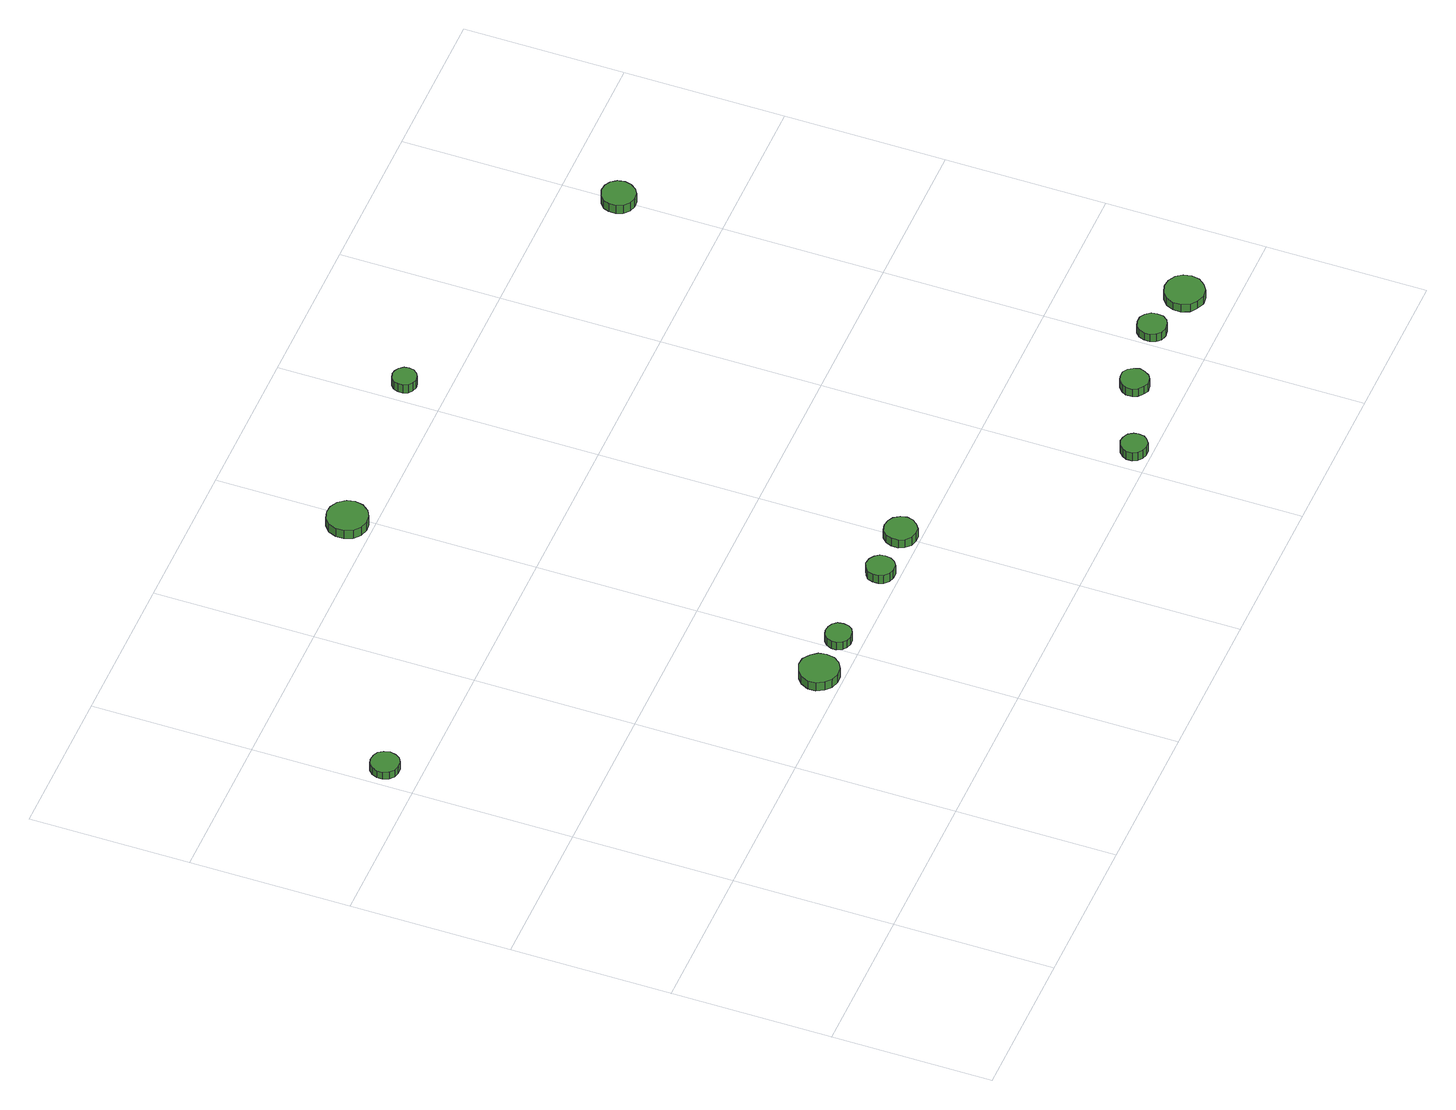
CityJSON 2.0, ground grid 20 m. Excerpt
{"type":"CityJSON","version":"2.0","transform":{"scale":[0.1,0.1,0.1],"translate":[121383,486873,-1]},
"CityObjects":{
"tree1":{"type":"SolitaryVegetationObject","attributes":{"function":"something"},"geometry":[{"type":"MultiSurface","lod":"1","boundaries":[[[0,1,2,3,4,5,6,7,8,9,10,11,12,13,14]],[[15,16,17,18,19,20,21,22,23,24,25,26,27,28,29]],[[0,29,28,1]],[[1,28,27,2]],[[2,27,26,3]],[[3,26,25,4]],[[4,25,24,5]],[[5,24,23,6]],[[6,23,22,7]],[[7,22,21,8]],[[8,21,20,9]],[[9,20,19,10]],[[10,19,18,11]],[[11,18,17,12]],[[12,17,16,13]],[[13,16,15,14]],[[14,15,29,0]]]}]},
"tree2":{"type":"SolitaryVegetationObject","attributes":{"function":"something"},"geometry":[{"type":"MultiSurface","lod":"1","boundaries":[[[30,31,32,33,34,35,36,37,38,39,40,41,42,43,44]],[[45,46,47,48,49,50,51,52,53,54,55,56,57,58,59]],[[30,59,58,31]],[[31,58,57,32]],[[32,57,56,33]],[[33,56,55,34]],[[34,55,54,35]],[[35,54,53,36]],[[36,53,52,37]],[[37,52,51,38]],[[38,51,50,39]],[[39,50,49,40]],[[40,49,48,41]],[[41,48,47,42]],[[42,47,46,43]],[[43,46,45,44]],[[44,45,59,30]]]}]},
"tree3":{"type":"SolitaryVegetationObject","attributes":{"function":"something"},"geometry":[{"type":"MultiSurface","lod":"1","boundaries":[[[60,61,62,63,64,65,66,67,68,69,70,71,72,73,74]],[[75,76,77,78,79,80,81,82,83,84,85,86,87,88,89]],[[60,89,88,61]],[[61,88,87,62]],[[62,87,86,63]],[[63,86,85,64]],[[64,85,84,65]],[[65,84,83,66]],[[66,83,82,67]],[[67,82,81,68]],[[68,81,80,69]],[[69,80,79,70]],[[70,79,78,71]],[[71,78,77,72]],[[72,77,76,73]],[[73,76,75,74]],[[74,75,89,60]]]}]},
"tree4":{"type":"SolitaryVegetationObject","attributes":{"function":"something"},"geometry":[{"type":"MultiSurface","lod":"1","boundaries":[[[90,91,92,93,94,95,96,97,98,99,100,101,102,103,104]],[[105,106,107,108,109,110,111,112,113,114,115,116,117,118,119]],[[90,119,118,91]],[[91,118,117,92]],[[92,117,116,93]],[[93,116,115,94]],[[94,115,114,95]],[[95,114,113,96]],[[96,113,112,97]],[[97,112,111,98]],[[98,111,110,99]],[[99,110,109,100]],[[100,109,108,101]],[[101,108,107,102]],[[102,107,106,103]],[[103,106,105,104]],[[104,105,119,90]]]}]},
"tree5":{"type":"SolitaryVegetationObject","attributes":{"function":"something"},"geometry":[{"type":"MultiSurface","lod":"1","boundaries":[[[120,121,122,123,124,125,126,127,128,129,130,131,132,133,134]],[[135,136,137,138,139,140,141,142,143,144,145,146,147,148,149]],[[120,149,148,121]],[[121,148,147,122]],[[122,147,146,123]],[[123,146,145,124]],[[124,145,144,125]],[[125,144,143,126]],[[126,143,142,127]],[[127,142,141,128]],[[128,141,140,129]],[[129,140,139,130]],[[130,139,138,131]],[[131,138,137,132]],[[132,137,136,133]],[[133,136,135,134]],[[134,135,149,120]]]}]},
"tree6":{"type":"SolitaryVegetationObject","attributes":{"function":"something"},"geometry":[{"type":"MultiSurface","lod":"1","boundaries":[[[150,151,152,153,154,155,156,157,158,159,160,161,162,163,164]],[[165,166,167,168,169,170,171,172,173,174,175,176,177,178,179]],[[150,179,178,151]],[[151,178,177,152]],[[152,177,176,153]],[[153,176,175,154]],[[154,175,174,155]],[[155,174,173,156]],[[156,173,172,157]],[[157,172,171,158]],[[158,171,170,159]],[[159,170,169,160]],[[160,169,168,161]],[[161,168,167,162]],[[162,167,166,163]],[[163,166,165,164]],[[164,165,179,150]]]}]},
"tree7":{"type":"SolitaryVegetationObject","attributes":{"function":"something"},"geometry":[{"type":"MultiSurface","lod":"1","boundaries":[[[180,181,182,183,184,185,186,187,188,189,190,191,192,193,194]],[[195,196,197,198,199,200,201,202,203,204,205,206,207,208,209]],[[180,209,208,181]],[[181,208,207,182]],[[182,207,206,183]],[[183,206,205,184]],[[184,205,204,185]],[[185,204,203,186]],[[186,203,202,187]],[[187,202,201,188]],[[188,201,200,189]],[[189,200,199,190]],[[190,199,198,191]],[[191,198,197,192]],[[192,197,196,193]],[[193,196,195,194]],[[194,195,209,180]]]}]},
"tree8":{"type":"SolitaryVegetationObject","attributes":{"function":"something"},"geometry":[{"type":"MultiSurface","lod":"1","boundaries":[[[210,211,212,213,214,215,216,217,218,219,220,221,222,223,224]],[[225,226,227,228,229,230,231,232,233,234,235,236,237,238,239]],[[210,239,238,211]],[[211,238,237,212]],[[212,237,236,213]],[[213,236,235,214]],[[214,235,234,215]],[[215,234,233,216]],[[216,233,232,217]],[[217,232,231,218]],[[218,231,230,219]],[[219,230,229,220]],[[220,229,228,221]],[[221,228,227,222]],[[222,227,226,223]],[[223,226,225,224]],[[224,225,239,210]]]}]},
"tree9":{"type":"SolitaryVegetationObject","attributes":{"function":"something"},"geometry":[{"type":"MultiSurface","lod":"1","boundaries":[[[240,241,242,243,244,245,246,247,248,249,250,251,252,253,254]],[[255,256,257,258,259,260,261,262,263,264,265,266,267,268,269]],[[240,269,268,241]],[[241,268,267,242]],[[242,267,266,243]],[[243,266,265,244]],[[244,265,264,245]],[[245,264,263,246]],[[246,263,262,247]],[[247,262,261,248]],[[248,261,260,249]],[[249,260,259,250]],[[250,259,258,251]],[[251,258,257,252]],[[252,257,256,253]],[[253,256,255,254]],[[254,255,269,240]]]}]},
"tree10":{"type":"SolitaryVegetationObject","attributes":{"function":"something"},"geometry":[{"type":"MultiSurface","lod":"1","boundaries":[[[270,271,272,273,274,275,276,277,278,279,280,281,282,283,284]],[[285,286,287,288,289,290,291,292,293,294,295,296,297,298,299]],[[270,299,298,271]],[[271,298,297,272]],[[272,297,296,273]],[[273,296,295,274]],[[274,295,294,275]],[[275,294,293,276]],[[276,293,292,277]],[[277,292,291,278]],[[278,291,290,279]],[[279,290,289,280]],[[280,289,288,281]],[[281,288,287,282]],[[282,287,286,283]],[[283,286,285,284]],[[284,285,299,270]]]}]},
"tree11":{"type":"SolitaryVegetationObject","attributes":{"function":"something"},"geometry":[{"type":"MultiSurface","lod":"1","boundaries":[[[300,301,302,303,304,305,306,307,308,309,310,311,312,313,314]],[[315,316,317,318,319,320,321,322,323,324,325,326,327,328,329]],[[300,329,328,301]],[[301,328,327,302]],[[302,327,326,303]],[[303,326,325,304]],[[304,325,324,305]],[[305,324,323,306]],[[306,323,322,307]],[[307,322,321,308]],[[308,321,320,309]],[[309,320,319,310]],[[310,319,318,311]],[[311,318,317,312]],[[312,317,316,313]],[[313,316,315,314]],[[314,315,329,300]]]}]},
"tree12":{"type":"SolitaryVegetationObject","attributes":{"function":"something"},"geometry":[{"type":"MultiSurface","lod":"1","boundaries":[[[330,331,332,333,334,335,336,337,338,339,340,341,342,343,344]],[[345,346,347,348,349,350,351,352,353,354,355,356,357,358,359]],[[330,359,358,331]],[[331,358,357,332]],[[332,357,356,333]],[[333,356,355,334]],[[334,355,354,335]],[[335,354,353,336]],[[336,353,352,337]],[[337,352,351,338]],[[338,351,350,339]],[[339,350,349,340]],[[340,349,348,341]],[[341,348,347,342]],[[342,347,346,343]],[[343,346,345,344]],[[344,345,359,330]]]}]}
},
"vertices":[
[45,645,17],[43,652,17],[39,658,17],[33,661,17],[25,662,17],[18,660,17],[13,655,17],[10,648,17],[10,641,17],[13,634,17],[18,629,17],[25,627,17],[33,628,17],[39,631,17],[43,637,17],[43,637,6],[39,631,6],[33,628,6],[25,627,6],[18,629,6],[13,634,6],[10,641,6],[10,648,6],[13,655,6],[18,660,6],[25,662,6],[33,661,6],[39,658,6],[43,652,6],[45,645,6],
[369,226,27],[367,236,27],[361,244,27],[352,250,27],[342,251,27],[332,247,27],[325,241,27],[320,231,27],[320,221,27],[325,212,27],[332,205,27],[342,202,27],[352,203,27],[361,208,27],[367,216,27],[367,216,14],[361,208,14],[352,203,14],[342,202,14],[332,205,14],[325,212,14],[320,221,14],[320,231,14],[325,241,14],[332,247,14],[342,251,14],[352,250,14],[361,244,14],[367,236,14],[369,226,14],
[425,227,25],[424,234,25],[420,239,25],[414,242,25],[407,243,25],[401,241,25],[396,237,25],[393,230,25],[393,224,25],[396,217,25],[401,213,25],[407,211,25],[414,212,25],[420,215,25],[424,220,25],[424,220,13],[420,215,13],[414,212,13],[407,211,13],[401,213,13],[396,217,13],[393,224,13],[393,230,13],[396,237,13],[401,241,13],[407,243,13],[414,242,13],[420,239,13],[424,234,13],[425,227,13],
[547,222,25],[546,229,25],[542,234,25],[536,238,25],[528,239,25],[522,236,25],[516,232,25],[514,225,25],[514,218,25],[516,212,25],[522,207,25],[528,205,25],[536,205,25],[542,209,25],[546,215,25],[546,215,12],[542,209,12],[536,205,12],[528,205,12],[522,207,12],[516,212,12],[514,218,12],[514,225,12],[516,232,12],[522,236,12],[528,239,12],[536,238,12],[542,234,12],[546,229,12],[547,222,12],
[406,828,28],[404,838,28],[397,847,28],[388,852,28],[378,853,28],[368,850,28],[360,843,28],[356,833,28],[356,823,28],[360,813,28],[368,806,28],[378,803,28],[388,804,28],[397,809,28],[404,818,28],[404,818,15],[397,809,15],[388,804,15],[378,803,15],[368,806,15],[360,813,15],[356,823,15],[356,833,15],[360,843,15],[368,850,15],[378,853,15],[388,852,15],[397,847,15],[404,838,15],[406,828,15],
[617,222,24],[615,230,24],[610,237,24],[603,241,24],[595,242,24],[587,240,24],[581,234,24],[578,227,24],[578,218,24],[581,211,24],[587,205,24],[595,203,24],[603,203,24],[610,208,24],[615,214,24],[615,214,11],[610,208,11],[603,203,11],[595,203,11],[587,205,11],[581,211,11],[578,218,11],[578,227,11],[581,234,11],[587,240,11],[595,242,11],[603,241,11],[610,237,11],[615,230,11],[617,222,11],
[846,22,20],[845,28,20],[841,34,20],[835,37,20],[828,38,20],[822,36,20],[817,31,20],[814,25,20],[814,18,20],[817,12,20],[822,8,20],[828,6,20],[835,6,20],[841,10,20],[845,15,20],[845,15,7],[841,10,7],[835,6,7],[828,6,7],[822,8,7],[817,12,7],[814,18,7],[814,25,7],[817,31,7],[822,36,7],[828,38,7],[835,37,7],[841,34,7],[845,28,7],[846,22,7],
[639,851,23],[638,857,23],[634,862,23],[629,865,23],[623,866,23],[617,864,23],[612,860,23],[610,854,23],[610,848,23],[612,842,23],[617,838,23],[623,836,23],[629,837,23],[634,840,23],[638,845,23],[638,845,10],[634,840,10],[629,837,10],[623,836,10],[617,838,10],[612,842,10],[610,848,10],[610,854,10],[612,860,10],[617,864,10],[623,866,10],[629,865,10],[634,862,10],[638,857,10],[639,851,10],
[948,60,19],[946,67,19],[942,73,19],[936,77,19],[928,77,19],[922,75,19],[916,70,19],[913,64,19],[913,56,19],[916,50,19],[922,45,19],[928,42,19],[936,43,19],[942,47,19],[946,53,19],[946,53,7],[942,47,7],[936,43,7],[928,42,7],[922,45,7],[916,50,7],[913,56,7],[913,64,7],[916,70,7],[922,75,7],[928,77,7],[936,77,7],[942,73,7],[946,67,7],[948,60,7],
[1040,74,19],[1039,81,19],[1034,87,19],[1028,91,19],[1020,91,19],[1013,89,19],[1008,84,19],[1005,77,19],[1005,70,19],[1008,63,19],[1013,58,19],[1020,56,19],[1028,57,19],[1034,60,19],[1039,66,19],[1039,66,7],[1034,60,7],[1028,57,7],[1020,56,7],[1013,58,7],[1008,63,7],[1005,70,7],[1005,77,7],[1008,84,7],[1013,89,7],[1020,91,7],[1028,91,7],[1034,87,7],[1039,81,7],[1040,74,7],
[1113,59,19],[1111,69,19],[1105,77,19],[1096,82,19],[1086,83,19],[1076,80,19],[1068,73,19],[1064,64,19],[1064,54,19],[1068,44,19],[1076,38,19],[1086,34,19],[1096,35,19],[1105,41,19],[1111,49,19],[1111,49,7],[1105,41,7],[1096,35,7],[1086,34,7],[1076,38,7],[1068,44,7],[1064,54,7],[1064,64,7],[1068,73,7],[1076,80,7],[1086,83,7],[1096,82,7],[1105,77,7],[1111,69,7],[1113,59,7],
[1017,728,23],[1015,737,23],[1010,744,23],[1003,748,23],[994,749,23],[986,746,23],[979,740,23],[976,733,23],[976,724,23],[979,716,23],[986,710,23],[994,707,23],[1003,708,23],[1010,713,23],[1015,720,23],[1015,720,10],[1010,713,10],[1003,708,10],[994,707,10],[986,710,10],[979,716,10],[976,724,10],[976,733,10],[979,740,10],[986,746,10],[994,749,10],[1003,748,10],[1010,744,10],[1015,737,10],[1017,728,10]
]}
